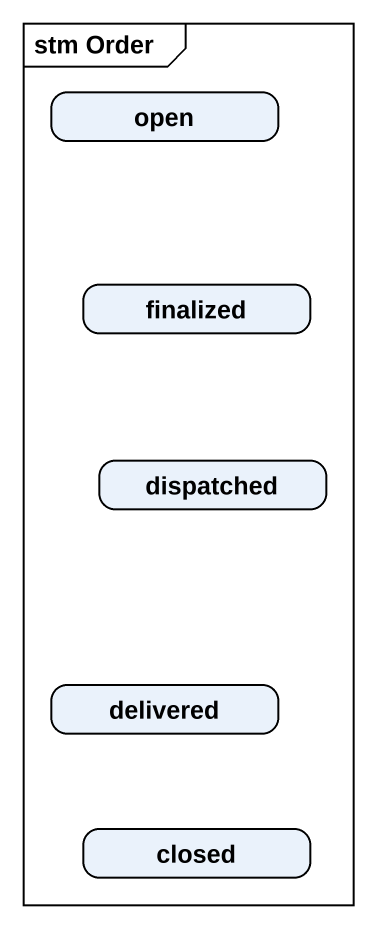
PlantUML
@startuml
mainframe stm Order
hide empty description
state open
state finalized
state dispatched
state delivered
state closed
@enduml
